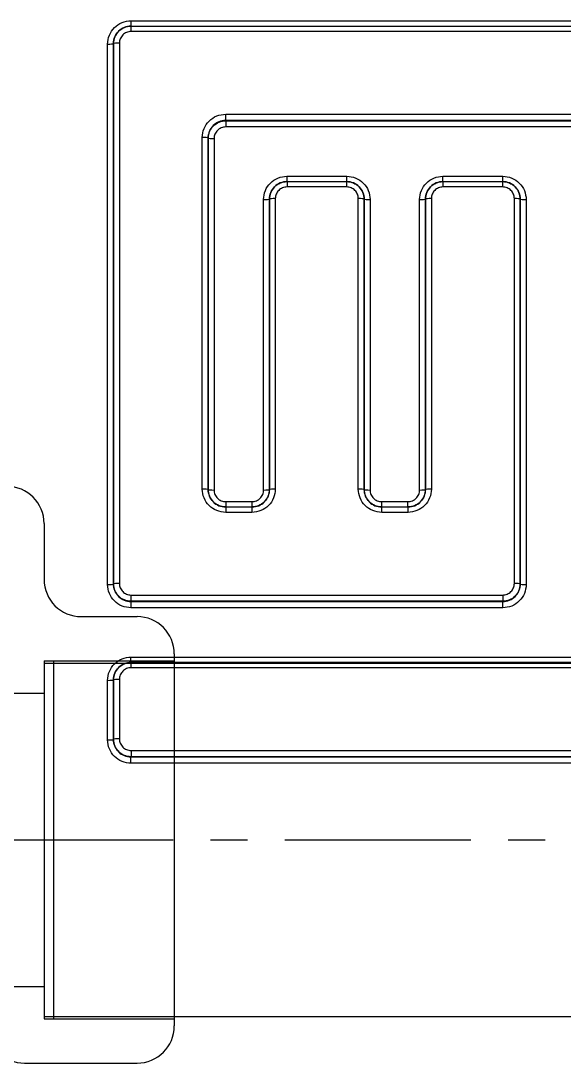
# Model space of a CAD drawing. Header units: inches. Extents: x -883 to 808, y -248 to 1051.
# Drawn here: x 266.85 to 270.5, y -125.56 to -118.56 of the extents above; entities that cross this region are included whole.
import ezdxf

# ---------------------------------------------------------------- set-up
doc = ezdxf.new("R2010")
doc.units = ezdxf.units.IN
doc.header["$MEASUREMENT"] = 0
doc.linetypes.add('CENTER', pattern=[2, 1.25, -0.25, 0.25, -0.25])
doc.layers.get('0').update_dxf_attribs({"linetype": 'CONTINUOUS'})
doc.layers.add('EQUIPMENT - COMPRESSORS', color=41, linetype='CONTINUOUS')
doc.layers.add('P-RV', color=193, linetype='CONTINUOUS')

# ---------------------------------------------------------------- blocks, each defined once
blk = doc.blocks.new('A$Ce5854fb8')
for p, q in [((38.6855, 59.3165), (45.4459, 59.3165)), ((38.6855, 59.3165), (38.6855, 59.2806)), ((38.6844, 59.2806), (38.685, 59.2806)), ((38.6847, 59.2806), (38.6847, 59.2806)), ((38.6861, 59.2447), (38.6861, 59.2806)), ((38.6861, 59.2806), (45.4453, 59.2806)), ((45.4453, 59.2447), (38.6861, 59.2447)), ((38.5287, 55.5293), (38.5287, 59.1602)), ((38.5685, 59.1634), (38.5679, 59.1634)), ((38.5679, 59.1634), (38.5679, 55.5325)), ((38.5685, 55.5337), (38.5685, 59.1634)), ((38.6077, 59.1665), (38.6077, 55.5369)), ((39.322, 58.6891), (45.4453, 58.6891)), ((39.322, 58.6468), (39.322, 58.6891)), ((45.4453, 58.6468), (39.322, 58.6468)), ((39.322, 58.6468), (39.3226, 58.6456)), ((39.3226, 58.6456), (39.3226, 58.6034)), ((39.3226, 58.6456), (45.4459, 58.6456)), ((45.4459, 58.6034), (39.3226, 58.6034)), ((39.1651, 56.1706), (39.1651, 58.5328)), ((39.2049, 58.5284), (39.2043, 58.5296)), ((39.2043, 58.5296), (39.2043, 56.1674)), ((39.2049, 56.1674), (39.2049, 58.5284)), ((39.2441, 58.5253), (39.2441, 56.1643)), ((39.7336, 58.2721), (40.1357, 58.2721)), ((39.7336, 58.2721), (39.7336, 58.2362)), ((40.1357, 58.2362), (40.1357, 58.2721)), ((40.782, 58.2721), (41.1841, 58.2721)), ((40.782, 58.2362), (40.782, 58.2721)), ((41.1841, 58.2362), (41.1841, 58.2721)), ((39.7324, 58.2362), (39.733, 58.2362)), ((39.7327, 58.2362), (39.7327, 58.2362)), ((39.7342, 58.2362), (39.7342, 58.2003)), ((39.7342, 58.2362), (40.1351, 58.2362)), ((40.1351, 58.2003), (39.7342, 58.2003)), ((40.1351, 58.2362), (40.1351, 58.2003)), ((40.1368, 58.2362), (40.1362, 58.2362)), ((40.1365, 58.2362), (40.1365, 58.2362)), ((40.7808, 58.2362), (40.7814, 58.2362)), ((40.7812, 58.2362), (40.7811, 58.2362)), ((40.7826, 58.2003), (40.7826, 58.2362)), ((40.7826, 58.2362), (41.1835, 58.2362)), ((41.1835, 58.2003), (40.7826, 58.2003)), ((41.1835, 58.2003), (41.1835, 58.2362)), ((41.1853, 58.2362), (41.1847, 58.2362)), ((41.185, 58.2362), (41.1849, 58.2362)), ((39.5767, 56.1643), (39.5767, 58.1158)), ((39.6165, 58.119), (39.6159, 58.119)), ((39.6159, 58.119), (39.6159, 56.1674)), ((39.6165, 56.1674), (39.6165, 58.119)), ((39.6557, 58.1222), (39.6557, 56.1706)), ((40.2135, 56.1706), (40.2135, 58.1222)), ((40.2533, 58.119), (40.2527, 58.119)), ((40.2527, 58.119), (40.2527, 56.1674)), ((40.2533, 56.1674), (40.2533, 58.119)), ((40.2926, 58.1158), (40.2926, 56.1643)), ((40.6251, 56.1643), (40.6251, 58.1158)), ((40.6649, 58.119), (40.6643, 58.119)), ((40.6643, 58.119), (40.6643, 56.1674)), ((40.6649, 56.1674), (40.6649, 58.119)), ((40.7042, 58.1222), (40.7042, 56.1706)), ((41.2619, 55.5369), (41.2619, 58.1222)), ((41.3018, 58.119), (41.3012, 58.119)), ((41.3012, 58.119), (41.3012, 55.5337)), ((41.3018, 55.5325), (41.3018, 58.119)), ((41.341, 58.1158), (41.341, 55.5293)), ((39.2043, 56.1674), (39.2049, 56.1674)), ((39.6159, 56.1674), (39.6165, 56.1674)), ((40.2527, 56.1674), (40.2533, 56.1674)), ((40.6643, 56.1674), (40.6649, 56.1674)), ((39.322, 56.0502), (39.322, 56.0143)), ((39.322, 56.0502), (39.4989, 56.0502)), ((39.3226, 56.0861), (39.4983, 56.0861)), ((39.3226, 56.0861), (39.3226, 56.0502)), ((39.4983, 56.0861), (39.4983, 56.0502)), ((39.4989, 56.0502), (39.4989, 56.0143)), ((40.3704, 56.0143), (40.3704, 56.0502)), ((40.3704, 56.0502), (40.5473, 56.0502)), ((40.371, 56.0861), (40.5467, 56.0861)), ((40.371, 56.0502), (40.371, 56.0861)), ((40.5467, 56.0502), (40.5467, 56.0861)), ((40.5473, 56.0143), (40.5473, 56.0502)), ((39.4989, 56.0143), (39.322, 56.0143)), ((40.5473, 56.0143), (40.3704, 56.0143)), ((38.5679, 55.5325), (38.5685, 55.5337)), ((41.3012, 55.5337), (41.3018, 55.5325)), ((38.6861, 55.4165), (38.6855, 55.4153)), ((38.6855, 55.4153), (38.6855, 55.3731)), ((38.6855, 55.4153), (41.1841, 55.4153)), ((38.6861, 55.4587), (41.1835, 55.4587)), ((38.6861, 55.4165), (38.6861, 55.4587)), ((41.1835, 55.4165), (38.6861, 55.4165)), ((41.1835, 55.4587), (41.1835, 55.4165)), ((41.1841, 55.4153), (41.1835, 55.4165)), ((41.1841, 55.3731), (41.1841, 55.4153)), ((41.1841, 55.3731), (38.6855, 55.3731)), ((38.6844, 55.0059), (38.685, 55.0059)), ((38.6847, 55.0059), (38.6847, 55.0059)), ((38.6855, 55.0418), (44.8085, 55.0418)), ((38.6855, 55.0059), (38.6855, 55.0418)), ((38.6861, 54.97), (38.6861, 55.0059)), ((44.8091, 55.0059), (38.6861, 55.0059)), ((44.8091, 54.97), (38.6861, 54.97)), ((38.5287, 54.485), (38.5287, 54.8855)), ((38.5685, 54.8887), (38.5679, 54.8887)), ((38.5679, 54.8887), (38.5679, 54.4881)), ((38.5685, 54.4893), (38.5685, 54.8887)), ((38.6077, 54.8918), (38.6077, 54.4925)), ((38.5679, 54.4881), (38.5685, 54.4893)), ((38.6861, 54.4144), (45.4453, 54.4144)), ((38.6861, 54.4144), (38.6861, 54.3721)), ((38.6861, 54.3721), (38.6855, 54.3709)), ((38.6855, 54.3709), (45.4459, 54.3709)), ((38.6855, 54.3287), (38.6855, 54.3709)), ((45.4453, 54.3721), (38.6861, 54.3721)), ((45.4459, 54.3287), (38.6855, 54.3287))]:
    blk.add_line(p, q)
for centre, major_axis, start_param, end_param in [((38.5287, 59.1637), (0.0394, 0), 4.712389, 6.195919), ((38.6077, 59.1631), (-0.0394, 0), 4.712389, 6.195919), ((39.1651, 58.5293), (0.0394, 0), 0.087266, 1.570796), ((39.2441, 58.5287), (-0.0394, 0), 0.087266, 1.570796), ((39.5767, 58.1193), (0.0394, 0), 4.712389, 6.195919), ((39.6557, 58.1187), (-0.0394, 0), 4.712389, 6.195919), ((40.2135, 58.1187), (0.0394, 0), 0.087266, 1.570796), ((40.2926, 58.1193), (-0.0394, 0), 0.087266, 1.570796), ((40.6251, 58.1193), (0.0394, 0), 4.712389, 6.195919), ((40.7042, 58.1187), (-0.0394, 0), 4.712389, 6.195919), ((41.2619, 58.1187), (0.0394, 0), 0.087266, 1.570796), ((41.341, 58.1193), (-0.0394, 0), 0.087266, 1.570796), ((39.1651, 56.1671), (0.0394, 0), 0.087266, 1.570796), ((39.2441, 56.1677), (-0.0394, 0), 0.087266, 1.570796), ((39.5767, 56.1677), (0.0394, 0), 4.712389, 6.195919), ((39.6557, 56.1671), (-0.0394, 0), 4.712389, 6.195919), ((40.2135, 56.1671), (0.0394, 0), 0.087266, 1.570796), ((40.2926, 56.1677), (-0.0394, 0), 0.087266, 1.570796), ((40.6251, 56.1677), (0.0394, 0), 4.712389, 6.195919), ((40.7042, 56.1671), (-0.0394, 0), 4.712389, 6.195919), ((38.6077, 55.5334), (-0.0394, 0), 4.712389, 6.195919), ((41.2619, 55.5334), (0.0394, 0), 0.087266, 1.570796), ((38.5287, 55.5328), (0.0394, 0), 4.712389, 6.195919), ((41.341, 55.5328), (-0.0394, 0), 0.087266, 1.570796), ((38.5287, 54.889), (0.0394, 0), 4.712389, 6.195919), ((38.6077, 54.8884), (-0.0394, 0), 4.712389, 6.195919), ((38.5287, 54.4884), (0.0394, 0), 4.712389, 6.195919), ((38.6077, 54.489), (-0.0394, 0), 4.712389, 6.195919)]:
    blk.add_ellipse(centre, major_axis=major_axis, ratio=0.088004, start_param=start_param, end_param=end_param)
for points, knots in [([(38.5287, 59.1602), (38.5287, 59.1807), (38.5327, 59.2012), (38.5406, 59.2201), (38.5484, 59.239), (38.56, 59.2563), (38.5745, 59.2708), (38.5891, 59.2852), (38.6064, 59.2968), (38.6254, 59.3046), (38.6444, 59.3124), (38.665, 59.3165), (38.6855, 59.3165)], [2.359993, 2.359993, 2.359993, 2.359993, 2.750793, 2.750793, 2.750793, 3.141593, 3.141593, 3.141593, 3.532393, 3.532393, 3.532393, 3.923193, 3.923193, 3.923193, 3.923193]), ([(38.6844, 59.2806), (38.6693, 59.2804), (38.6543, 59.2774), (38.6404, 59.2717), (38.6261, 59.2658), (38.6131, 59.2571), (38.6022, 59.2463), (38.5913, 59.2354), (38.5826, 59.2225), (38.5767, 59.2083), (38.5709, 59.1941), (38.5678, 59.1787), (38.5679, 59.1634)], [2.369805, 2.369805, 2.369805, 2.369805, 2.750793, 2.750793, 2.750793, 3.141593, 3.141593, 3.141593, 3.532393, 3.532393, 3.532393, 3.923193, 3.923193, 3.923193, 3.923193]), ([(38.5685, 59.1634), (38.5685, 59.1787), (38.5716, 59.1941), (38.5775, 59.2083), (38.5834, 59.2225), (38.5921, 59.2355), (38.603, 59.2463), (38.6139, 59.2571), (38.6269, 59.2658), (38.6411, 59.2717), (38.655, 59.2774), (38.67, 59.2804), (38.685, 59.2806)], [2.359993, 2.359993, 2.359993, 2.359993, 2.750793, 2.750793, 2.750793, 3.141593, 3.141593, 3.141593, 3.532393, 3.532393, 3.532393, 3.91338, 3.91338, 3.91338, 3.91338]), ([(38.6861, 59.2447), (38.6759, 59.2447), (38.6656, 59.2426), (38.6561, 59.2387), (38.6466, 59.2348), (38.6379, 59.229), (38.6306, 59.2218), (38.6234, 59.2146), (38.6176, 59.2059), (38.6137, 59.1965), (38.6097, 59.187), (38.6077, 59.1768), (38.6077, 59.1665)], [2.359993, 2.359993, 2.359993, 2.359993, 2.750793, 2.750793, 2.750793, 3.141593, 3.141593, 3.141593, 3.532393, 3.532393, 3.532393, 3.923193, 3.923193, 3.923193, 3.923193]), ([(39.1651, 58.5328), (39.1651, 58.5533), (39.1692, 58.5738), (39.177, 58.5927), (39.1848, 58.6116), (39.1965, 58.6289), (39.211, 58.6434), (39.2255, 58.6578), (39.2429, 58.6694), (39.2618, 58.6772), (39.2808, 58.685), (39.3014, 58.6891), (39.322, 58.6891)], [2.359993, 2.359993, 2.359993, 2.359993, 2.750793, 2.750793, 2.750793, 3.141593, 3.141593, 3.141593, 3.532393, 3.532393, 3.532393, 3.923193, 3.923193, 3.923193, 3.923193]), ([(39.322, 58.6468), (39.3065, 58.6469), (39.291, 58.6439), (39.2768, 58.6381), (39.2625, 58.6323), (39.2495, 58.6236), (39.2386, 58.6128), (39.2277, 58.602), (39.219, 58.5889), (39.2132, 58.5747), (39.2073, 58.5605), (39.2043, 58.5451), (39.2043, 58.5296)], [2.359993, 2.359993, 2.359993, 2.359993, 2.750793, 2.750793, 2.750793, 3.141593, 3.141593, 3.141593, 3.532393, 3.532393, 3.532393, 3.923193, 3.923193, 3.923193, 3.923193]), ([(39.2049, 58.5284), (39.2049, 58.5437), (39.208, 58.559), (39.2139, 58.5732), (39.2198, 58.5873), (39.2286, 58.6003), (39.2394, 58.6111), (39.2503, 58.6219), (39.2633, 58.6306), (39.2776, 58.6365), (39.2918, 58.6424), (39.3072, 58.6455), (39.3226, 58.6456)], [2.359993, 2.359993, 2.359993, 2.359993, 2.750793, 2.750793, 2.750793, 3.141593, 3.141593, 3.141593, 3.532393, 3.532393, 3.532393, 3.923193, 3.923193, 3.923193, 3.923193]), ([(39.3226, 58.6034), (39.3123, 58.6034), (39.302, 58.6014), (39.2925, 58.5975), (39.283, 58.5936), (39.2743, 58.5878), (39.2671, 58.5805), (39.2598, 58.5733), (39.254, 58.5647), (39.2501, 58.5552), (39.2462, 58.5458), (39.2441, 58.5355), (39.2441, 58.5253)], [2.359993, 2.359993, 2.359993, 2.359993, 2.750793, 2.750793, 2.750793, 3.141593, 3.141593, 3.141593, 3.532393, 3.532393, 3.532393, 3.923193, 3.923193, 3.923193, 3.923193]), ([(39.5767, 58.1158), (39.5767, 58.1363), (39.5808, 58.1568), (39.5886, 58.1757), (39.5965, 58.1946), (39.6081, 58.212), (39.6226, 58.2264), (39.6371, 58.2409), (39.6545, 58.2524), (39.6735, 58.2602), (39.6924, 58.2681), (39.713, 58.2721), (39.7336, 58.2721)], [2.359993, 2.359993, 2.359993, 2.359993, 2.750793, 2.750793, 2.750793, 3.141593, 3.141593, 3.141593, 3.532393, 3.532393, 3.532393, 3.923193, 3.923193, 3.923193, 3.923193]), ([(40.1357, 58.2721), (40.1563, 58.2721), (40.1768, 58.2681), (40.1958, 58.2602), (40.2148, 58.2524), (40.2322, 58.2409), (40.2467, 58.2264), (40.2612, 58.212), (40.2728, 58.1946), (40.2806, 58.1757), (40.2885, 58.1568), (40.2926, 58.1363), (40.2926, 58.1158)], [2.359993, 2.359993, 2.359993, 2.359993, 2.750793, 2.750793, 2.750793, 3.141593, 3.141593, 3.141593, 3.532393, 3.532393, 3.532393, 3.923193, 3.923193, 3.923193, 3.923193]), ([(40.6251, 58.1158), (40.6251, 58.1363), (40.6292, 58.1568), (40.637, 58.1757), (40.6449, 58.1946), (40.6565, 58.212), (40.671, 58.2264), (40.6855, 58.2409), (40.7029, 58.2524), (40.7219, 58.2602), (40.7409, 58.2681), (40.7614, 58.2721), (40.782, 58.2721)], [2.359993, 2.359993, 2.359993, 2.359993, 2.750793, 2.750793, 2.750793, 3.141593, 3.141593, 3.141593, 3.532393, 3.532393, 3.532393, 3.923193, 3.923193, 3.923193, 3.923193]), ([(41.1841, 58.2721), (41.2047, 58.2721), (41.2252, 58.2681), (41.2442, 58.2602), (41.2632, 58.2524), (41.2806, 58.2409), (41.2951, 58.2264), (41.3096, 58.212), (41.3212, 58.1946), (41.3291, 58.1757), (41.3369, 58.1568), (41.341, 58.1363), (41.341, 58.1158)], [2.359993, 2.359993, 2.359993, 2.359993, 2.750793, 2.750793, 2.750793, 3.141593, 3.141593, 3.141593, 3.532393, 3.532393, 3.532393, 3.923193, 3.923193, 3.923193, 3.923193]), ([(39.7324, 58.2362), (39.7173, 58.236), (39.7023, 58.233), (39.6884, 58.2273), (39.6741, 58.2214), (39.6611, 58.2128), (39.6502, 58.2019), (39.6393, 58.1911), (39.6306, 58.1781), (39.6248, 58.1639), (39.6189, 58.1497), (39.6159, 58.1344), (39.6159, 58.119)], [2.369805, 2.369805, 2.369805, 2.369805, 2.750793, 2.750793, 2.750793, 3.141593, 3.141593, 3.141593, 3.532393, 3.532393, 3.532393, 3.923193, 3.923193, 3.923193, 3.923193]), ([(39.6165, 58.119), (39.6166, 58.1344), (39.6196, 58.1497), (39.6256, 58.1639), (39.6315, 58.1781), (39.6402, 58.1911), (39.6511, 58.2019), (39.6619, 58.2128), (39.675, 58.2214), (39.6892, 58.2273), (39.703, 58.233), (39.718, 58.2361), (39.733, 58.2362)], [2.359993, 2.359993, 2.359993, 2.359993, 2.750793, 2.750793, 2.750793, 3.141593, 3.141593, 3.141593, 3.532393, 3.532393, 3.532393, 3.91338, 3.91338, 3.91338, 3.91338]), ([(39.7342, 58.2003), (39.7239, 58.2003), (39.7136, 58.1983), (39.7041, 58.1944), (39.6946, 58.1905), (39.6859, 58.1847), (39.6787, 58.1775), (39.6714, 58.1702), (39.6656, 58.1616), (39.6617, 58.1521), (39.6578, 58.1427), (39.6557, 58.1324), (39.6557, 58.1222)], [2.359993, 2.359993, 2.359993, 2.359993, 2.750793, 2.750793, 2.750793, 3.141593, 3.141593, 3.141593, 3.532393, 3.532393, 3.532393, 3.923193, 3.923193, 3.923193, 3.923193]), ([(40.2135, 58.1222), (40.2135, 58.1324), (40.2115, 58.1427), (40.2076, 58.1521), (40.2036, 58.1616), (40.1978, 58.1702), (40.1906, 58.1775), (40.1833, 58.1847), (40.1746, 58.1905), (40.1651, 58.1944), (40.1556, 58.1983), (40.1454, 58.2003), (40.1351, 58.2003)], [2.359993, 2.359993, 2.359993, 2.359993, 2.750793, 2.750793, 2.750793, 3.141593, 3.141593, 3.141593, 3.532393, 3.532393, 3.532393, 3.923193, 3.923193, 3.923193, 3.923193]), ([(40.1362, 58.2362), (40.1512, 58.2361), (40.1662, 58.233), (40.1801, 58.2273), (40.1943, 58.2214), (40.2073, 58.2128), (40.2182, 58.2019), (40.2291, 58.1911), (40.2378, 58.1781), (40.2437, 58.1639), (40.2496, 58.1497), (40.2527, 58.1344), (40.2527, 58.119)], [2.369805, 2.369805, 2.369805, 2.369805, 2.750793, 2.750793, 2.750793, 3.141593, 3.141593, 3.141593, 3.532393, 3.532393, 3.532393, 3.923193, 3.923193, 3.923193, 3.923193]), ([(40.2533, 58.119), (40.2534, 58.1344), (40.2503, 58.1497), (40.2445, 58.1639), (40.2386, 58.1781), (40.2299, 58.1911), (40.219, 58.2019), (40.2082, 58.2128), (40.1951, 58.2214), (40.1809, 58.2273), (40.167, 58.233), (40.1519, 58.236), (40.1368, 58.2362)], [2.359993, 2.359993, 2.359993, 2.359993, 2.750793, 2.750793, 2.750793, 3.141593, 3.141593, 3.141593, 3.532393, 3.532393, 3.532393, 3.91338, 3.91338, 3.91338, 3.91338]), ([(40.7808, 58.2362), (40.7657, 58.236), (40.7507, 58.233), (40.7368, 58.2273), (40.7226, 58.2214), (40.7095, 58.2128), (40.6986, 58.2019), (40.6878, 58.1911), (40.6791, 58.1781), (40.6732, 58.1639), (40.6673, 58.1497), (40.6643, 58.1344), (40.6643, 58.119)], [2.369805, 2.369805, 2.369805, 2.369805, 2.750793, 2.750793, 2.750793, 3.141593, 3.141593, 3.141593, 3.532393, 3.532393, 3.532393, 3.923193, 3.923193, 3.923193, 3.923193]), ([(40.6649, 58.119), (40.665, 58.1344), (40.6681, 58.1497), (40.674, 58.1639), (40.6799, 58.1781), (40.6886, 58.1911), (40.6995, 58.2019), (40.7104, 58.2128), (40.7234, 58.2214), (40.7376, 58.2273), (40.7515, 58.233), (40.7664, 58.2361), (40.7814, 58.2362)], [2.359993, 2.359993, 2.359993, 2.359993, 2.750793, 2.750793, 2.750793, 3.141593, 3.141593, 3.141593, 3.532393, 3.532393, 3.532393, 3.91338, 3.91338, 3.91338, 3.91338]), ([(40.7826, 58.2003), (40.7723, 58.2003), (40.762, 58.1983), (40.7525, 58.1944), (40.7431, 58.1905), (40.7344, 58.1847), (40.7271, 58.1775), (40.7199, 58.1702), (40.714, 58.1616), (40.7101, 58.1521), (40.7062, 58.1427), (40.7042, 58.1324), (40.7042, 58.1222)], [2.359993, 2.359993, 2.359993, 2.359993, 2.750793, 2.750793, 2.750793, 3.141593, 3.141593, 3.141593, 3.532393, 3.532393, 3.532393, 3.923193, 3.923193, 3.923193, 3.923193]), ([(41.2619, 58.1222), (41.2619, 58.1324), (41.2599, 58.1427), (41.256, 58.1521), (41.2521, 58.1616), (41.2462, 58.1702), (41.239, 58.1775), (41.2317, 58.1847), (41.223, 58.1905), (41.2136, 58.1944), (41.2041, 58.1983), (41.1938, 58.2003), (41.1835, 58.2003)], [2.359993, 2.359993, 2.359993, 2.359993, 2.750793, 2.750793, 2.750793, 3.141593, 3.141593, 3.141593, 3.532393, 3.532393, 3.532393, 3.923193, 3.923193, 3.923193, 3.923193]), ([(41.1847, 58.2362), (41.1997, 58.2361), (41.2146, 58.233), (41.2285, 58.2273), (41.2427, 58.2214), (41.2557, 58.2128), (41.2666, 58.2019), (41.2775, 58.1911), (41.2862, 58.1781), (41.2921, 58.1639), (41.298, 58.1497), (41.3011, 58.1344), (41.3012, 58.119)], [2.369805, 2.369805, 2.369805, 2.369805, 2.750793, 2.750793, 2.750793, 3.141593, 3.141593, 3.141593, 3.532393, 3.532393, 3.532393, 3.923193, 3.923193, 3.923193, 3.923193]), ([(41.3018, 58.119), (41.3018, 58.1344), (41.2988, 58.1497), (41.2929, 58.1639), (41.287, 58.1781), (41.2784, 58.1911), (41.2675, 58.2019), (41.2566, 58.2128), (41.2435, 58.2214), (41.2293, 58.2273), (41.2154, 58.233), (41.2004, 58.236), (41.1853, 58.2362)], [2.359993, 2.359993, 2.359993, 2.359993, 2.750793, 2.750793, 2.750793, 3.141593, 3.141593, 3.141593, 3.532393, 3.532393, 3.532393, 3.91338, 3.91338, 3.91338, 3.91338]), ([(39.322, 56.0143), (39.3014, 56.0143), (39.2808, 56.0184), (39.2618, 56.0262), (39.2429, 56.034), (39.2255, 56.0456), (39.211, 56.06), (39.1965, 56.0745), (39.1848, 56.0918), (39.177, 56.1107), (39.1692, 56.1296), (39.1651, 56.1501), (39.1651, 56.1706)], [2.359993, 2.359993, 2.359993, 2.359993, 2.750793, 2.750793, 2.750793, 3.141593, 3.141593, 3.141593, 3.532393, 3.532393, 3.532393, 3.923193, 3.923193, 3.923193, 3.923193]), ([(39.2043, 56.1674), (39.2043, 56.1521), (39.2073, 56.1367), (39.2132, 56.1225), (39.219, 56.1083), (39.2277, 56.0953), (39.2386, 56.0845), (39.2495, 56.0737), (39.2625, 56.065), (39.2768, 56.0591), (39.2907, 56.0534), (39.3057, 56.0504), (39.3208, 56.0502)], [2.359993, 2.359993, 2.359993, 2.359993, 2.750793, 2.750793, 2.750793, 3.141593, 3.141593, 3.141593, 3.532393, 3.532393, 3.532393, 3.91338, 3.91338, 3.91338, 3.91338]), ([(39.3211, 56.0502), (39.3062, 56.0504), (39.2913, 56.0535), (39.2776, 56.0591), (39.2633, 56.065), (39.2503, 56.0737), (39.2394, 56.0845), (39.2286, 56.0953), (39.2198, 56.1083), (39.2139, 56.1225), (39.208, 56.1367), (39.2049, 56.1521), (39.2049, 56.1674)], [2.372249, 2.372249, 2.372249, 2.372249, 2.750793, 2.750793, 2.750793, 3.141593, 3.141593, 3.141593, 3.532393, 3.532393, 3.532393, 3.923193, 3.923193, 3.923193, 3.923193]), ([(39.2441, 56.1643), (39.2441, 56.154), (39.2462, 56.1438), (39.2501, 56.1343), (39.254, 56.1249), (39.2598, 56.1162), (39.2671, 56.109), (39.2743, 56.1018), (39.283, 56.096), (39.2925, 56.0921), (39.302, 56.0882), (39.3123, 56.0861), (39.3226, 56.0861)], [2.359993, 2.359993, 2.359993, 2.359993, 2.750793, 2.750793, 2.750793, 3.141593, 3.141593, 3.141593, 3.532393, 3.532393, 3.532393, 3.923193, 3.923193, 3.923193, 3.923193]), ([(39.4983, 56.0861), (39.5086, 56.0861), (39.5188, 56.0882), (39.5283, 56.0921), (39.5378, 56.096), (39.5465, 56.1018), (39.5538, 56.109), (39.561, 56.1162), (39.5668, 56.1249), (39.5707, 56.1343), (39.5747, 56.1438), (39.5767, 56.154), (39.5767, 56.1643)], [2.359993, 2.359993, 2.359993, 2.359993, 2.750793, 2.750793, 2.750793, 3.141593, 3.141593, 3.141593, 3.532393, 3.532393, 3.532393, 3.923193, 3.923193, 3.923193, 3.923193]), ([(39.6557, 56.1706), (39.6557, 56.1501), (39.6517, 56.1296), (39.6438, 56.1107), (39.636, 56.0918), (39.6244, 56.0745), (39.6099, 56.06), (39.5954, 56.0456), (39.578, 56.034), (39.559, 56.0262), (39.54, 56.0184), (39.5195, 56.0143), (39.4989, 56.0143)], [2.359993, 2.359993, 2.359993, 2.359993, 2.750793, 2.750793, 2.750793, 3.141593, 3.141593, 3.141593, 3.532393, 3.532393, 3.532393, 3.923193, 3.923193, 3.923193, 3.923193]), ([(39.6159, 56.1674), (39.6159, 56.1521), (39.6128, 56.1367), (39.6069, 56.1225), (39.601, 56.1083), (39.5923, 56.0953), (39.5814, 56.0845), (39.5705, 56.0737), (39.5575, 56.065), (39.5433, 56.0591), (39.5295, 56.0535), (39.5146, 56.0504), (39.4997, 56.0502)], [2.359993, 2.359993, 2.359993, 2.359993, 2.750793, 2.750793, 2.750793, 3.141593, 3.141593, 3.141593, 3.532393, 3.532393, 3.532393, 3.910936, 3.910936, 3.910936, 3.910936]), ([(39.5, 56.0502), (39.5151, 56.0504), (39.5301, 56.0534), (39.544, 56.0591), (39.5583, 56.065), (39.5714, 56.0737), (39.5822, 56.0845), (39.5931, 56.0953), (39.6018, 56.1083), (39.6077, 56.1225), (39.6135, 56.1367), (39.6166, 56.1521), (39.6165, 56.1674)], [2.369805, 2.369805, 2.369805, 2.369805, 2.750793, 2.750793, 2.750793, 3.141593, 3.141593, 3.141593, 3.532393, 3.532393, 3.532393, 3.923193, 3.923193, 3.923193, 3.923193]), ([(40.3704, 56.0143), (40.3498, 56.0143), (40.3292, 56.0184), (40.3103, 56.0262), (40.2913, 56.034), (40.2739, 56.0456), (40.2594, 56.06), (40.2449, 56.0745), (40.2333, 56.0918), (40.2254, 56.1107), (40.2176, 56.1296), (40.2135, 56.1501), (40.2135, 56.1706)], [2.359993, 2.359993, 2.359993, 2.359993, 2.750793, 2.750793, 2.750793, 3.141593, 3.141593, 3.141593, 3.532393, 3.532393, 3.532393, 3.923193, 3.923193, 3.923193, 3.923193]), ([(40.2527, 56.1674), (40.2527, 56.1521), (40.2557, 56.1367), (40.2616, 56.1225), (40.2674, 56.1083), (40.2761, 56.0953), (40.287, 56.0845), (40.2979, 56.0737), (40.311, 56.065), (40.3252, 56.0591), (40.3391, 56.0534), (40.3541, 56.0504), (40.3692, 56.0502)], [2.359993, 2.359993, 2.359993, 2.359993, 2.750793, 2.750793, 2.750793, 3.141593, 3.141593, 3.141593, 3.532393, 3.532393, 3.532393, 3.91338, 3.91338, 3.91338, 3.91338]), ([(40.3695, 56.0502), (40.3546, 56.0504), (40.3398, 56.0535), (40.326, 56.0591), (40.3118, 56.065), (40.2987, 56.0737), (40.2879, 56.0845), (40.277, 56.0953), (40.2683, 56.1083), (40.2624, 56.1225), (40.2565, 56.1367), (40.2534, 56.1521), (40.2533, 56.1674)], [2.372249, 2.372249, 2.372249, 2.372249, 2.750793, 2.750793, 2.750793, 3.141593, 3.141593, 3.141593, 3.532393, 3.532393, 3.532393, 3.923193, 3.923193, 3.923193, 3.923193]), ([(40.2926, 56.1643), (40.2926, 56.154), (40.2946, 56.1438), (40.2985, 56.1343), (40.3024, 56.1249), (40.3082, 56.1162), (40.3155, 56.109), (40.3227, 56.1018), (40.3314, 56.096), (40.3409, 56.0921), (40.3504, 56.0882), (40.3607, 56.0861), (40.371, 56.0861)], [2.359993, 2.359993, 2.359993, 2.359993, 2.750793, 2.750793, 2.750793, 3.141593, 3.141593, 3.141593, 3.532393, 3.532393, 3.532393, 3.923193, 3.923193, 3.923193, 3.923193]), ([(40.5467, 56.0861), (40.557, 56.0861), (40.5673, 56.0882), (40.5767, 56.0921), (40.5862, 56.096), (40.5949, 56.1018), (40.6022, 56.109), (40.6094, 56.1162), (40.6152, 56.1249), (40.6192, 56.1343), (40.6231, 56.1438), (40.6251, 56.154), (40.6251, 56.1643)], [2.359993, 2.359993, 2.359993, 2.359993, 2.750793, 2.750793, 2.750793, 3.141593, 3.141593, 3.141593, 3.532393, 3.532393, 3.532393, 3.923193, 3.923193, 3.923193, 3.923193]), ([(40.7042, 56.1706), (40.7042, 56.1501), (40.7001, 56.1296), (40.6922, 56.1107), (40.6844, 56.0918), (40.6728, 56.0745), (40.6583, 56.06), (40.6438, 56.0456), (40.6264, 56.034), (40.6074, 56.0262), (40.5884, 56.0184), (40.5679, 56.0143), (40.5473, 56.0143)], [2.359993, 2.359993, 2.359993, 2.359993, 2.750793, 2.750793, 2.750793, 3.141593, 3.141593, 3.141593, 3.532393, 3.532393, 3.532393, 3.923193, 3.923193, 3.923193, 3.923193]), ([(40.6643, 56.1674), (40.6643, 56.1521), (40.6612, 56.1367), (40.6553, 56.1225), (40.6494, 56.1083), (40.6407, 56.0953), (40.6298, 56.0845), (40.6189, 56.0737), (40.6059, 56.065), (40.5917, 56.0591), (40.5779, 56.0535), (40.5631, 56.0504), (40.5481, 56.0502)], [2.359993, 2.359993, 2.359993, 2.359993, 2.750793, 2.750793, 2.750793, 3.141593, 3.141593, 3.141593, 3.532393, 3.532393, 3.532393, 3.910936, 3.910936, 3.910936, 3.910936]), ([(40.5485, 56.0502), (40.5635, 56.0504), (40.5786, 56.0534), (40.5925, 56.0591), (40.6067, 56.065), (40.6198, 56.0737), (40.6307, 56.0845), (40.6415, 56.0953), (40.6502, 56.1083), (40.6561, 56.1225), (40.662, 56.1367), (40.665, 56.1521), (40.6649, 56.1674)], [2.369805, 2.369805, 2.369805, 2.369805, 2.750793, 2.750793, 2.750793, 3.141593, 3.141593, 3.141593, 3.532393, 3.532393, 3.532393, 3.923193, 3.923193, 3.923193, 3.923193]), ([(38.6861, 55.4165), (38.6707, 55.4166), (38.6554, 55.4197), (38.6411, 55.4256), (38.6269, 55.4315), (38.6139, 55.4402), (38.603, 55.451), (38.5921, 55.4619), (38.5834, 55.4748), (38.5775, 55.489), (38.5716, 55.5031), (38.5685, 55.5184), (38.5685, 55.5337)], [2.359993, 2.359993, 2.359993, 2.359993, 2.750793, 2.750793, 2.750793, 3.141593, 3.141593, 3.141593, 3.532393, 3.532393, 3.532393, 3.923193, 3.923193, 3.923193, 3.923193]), ([(38.6077, 55.5369), (38.6077, 55.5266), (38.6097, 55.5164), (38.6137, 55.5069), (38.6176, 55.4975), (38.6234, 55.4888), (38.6306, 55.4816), (38.6379, 55.4744), (38.6466, 55.4686), (38.6561, 55.4647), (38.6656, 55.4608), (38.6759, 55.4587), (38.6861, 55.4587)], [2.359993, 2.359993, 2.359993, 2.359993, 2.750793, 2.750793, 2.750793, 3.141593, 3.141593, 3.141593, 3.532393, 3.532393, 3.532393, 3.923193, 3.923193, 3.923193, 3.923193]), ([(41.1835, 55.4587), (41.1938, 55.4587), (41.2041, 55.4608), (41.2136, 55.4647), (41.223, 55.4686), (41.2317, 55.4744), (41.239, 55.4816), (41.2462, 55.4888), (41.2521, 55.4975), (41.256, 55.5069), (41.2599, 55.5164), (41.2619, 55.5266), (41.2619, 55.5369)], [2.359993, 2.359993, 2.359993, 2.359993, 2.750793, 2.750793, 2.750793, 3.141593, 3.141593, 3.141593, 3.532393, 3.532393, 3.532393, 3.923193, 3.923193, 3.923193, 3.923193]), ([(41.3012, 55.5337), (41.3011, 55.5184), (41.298, 55.5031), (41.2921, 55.489), (41.2862, 55.4748), (41.2775, 55.4619), (41.2666, 55.451), (41.2557, 55.4402), (41.2427, 55.4315), (41.2285, 55.4256), (41.2143, 55.4197), (41.1989, 55.4166), (41.1835, 55.4165)], [2.359993, 2.359993, 2.359993, 2.359993, 2.750793, 2.750793, 2.750793, 3.141593, 3.141593, 3.141593, 3.532393, 3.532393, 3.532393, 3.923193, 3.923193, 3.923193, 3.923193]), ([(38.6855, 55.3731), (38.665, 55.3731), (38.6444, 55.3771), (38.6254, 55.3849), (38.6064, 55.3927), (38.5891, 55.4043), (38.5745, 55.4188), (38.56, 55.4332), (38.5484, 55.4505), (38.5406, 55.4694), (38.5327, 55.4883), (38.5287, 55.5088), (38.5287, 55.5293)], [2.359993, 2.359993, 2.359993, 2.359993, 2.750793, 2.750793, 2.750793, 3.141593, 3.141593, 3.141593, 3.532393, 3.532393, 3.532393, 3.923193, 3.923193, 3.923193, 3.923193]), ([(38.5679, 55.5325), (38.5678, 55.517), (38.5709, 55.5016), (38.5767, 55.4874), (38.5826, 55.4732), (38.5913, 55.4602), (38.6022, 55.4493), (38.6131, 55.4385), (38.6261, 55.4298), (38.6404, 55.424), (38.6546, 55.4182), (38.6701, 55.4152), (38.6855, 55.4153)], [2.359993, 2.359993, 2.359993, 2.359993, 2.750793, 2.750793, 2.750793, 3.141593, 3.141593, 3.141593, 3.532393, 3.532393, 3.532393, 3.923193, 3.923193, 3.923193, 3.923193]), ([(41.1841, 55.4153), (41.1996, 55.4152), (41.215, 55.4182), (41.2293, 55.424), (41.2435, 55.4298), (41.2566, 55.4385), (41.2675, 55.4493), (41.2784, 55.4602), (41.287, 55.4732), (41.2929, 55.4874), (41.2988, 55.5016), (41.3018, 55.517), (41.3018, 55.5325)], [2.359993, 2.359993, 2.359993, 2.359993, 2.750793, 2.750793, 2.750793, 3.141593, 3.141593, 3.141593, 3.532393, 3.532393, 3.532393, 3.923193, 3.923193, 3.923193, 3.923193]), ([(41.341, 55.5293), (41.341, 55.5088), (41.3369, 55.4883), (41.3291, 55.4694), (41.3212, 55.4505), (41.3096, 55.4332), (41.2951, 55.4188), (41.2806, 55.4043), (41.2632, 55.3927), (41.2442, 55.3849), (41.2252, 55.3771), (41.2047, 55.3731), (41.1841, 55.3731)], [2.359993, 2.359993, 2.359993, 2.359993, 2.750793, 2.750793, 2.750793, 3.141593, 3.141593, 3.141593, 3.532393, 3.532393, 3.532393, 3.923193, 3.923193, 3.923193, 3.923193]), ([(38.5287, 54.8855), (38.5287, 54.906), (38.5327, 54.9265), (38.5406, 54.9454), (38.5484, 54.9643), (38.56, 54.9816), (38.5745, 54.9961), (38.5891, 55.0105), (38.6064, 55.0221), (38.6254, 55.0299), (38.6444, 55.0377), (38.665, 55.0418), (38.6855, 55.0418)], [2.359993, 2.359993, 2.359993, 2.359993, 2.750793, 2.750793, 2.750793, 3.141593, 3.141593, 3.141593, 3.532393, 3.532393, 3.532393, 3.923193, 3.923193, 3.923193, 3.923193]), ([(38.6844, 55.0059), (38.6693, 55.0057), (38.6543, 55.0027), (38.6404, 54.997), (38.6261, 54.9911), (38.6131, 54.9824), (38.6022, 54.9716), (38.5913, 54.9608), (38.5826, 54.9478), (38.5767, 54.9336), (38.5709, 54.9194), (38.5678, 54.9041), (38.5679, 54.8887)], [2.369805, 2.369805, 2.369805, 2.369805, 2.750793, 2.750793, 2.750793, 3.141593, 3.141593, 3.141593, 3.532393, 3.532393, 3.532393, 3.923193, 3.923193, 3.923193, 3.923193]), ([(38.5685, 54.8887), (38.5685, 54.9041), (38.5716, 54.9194), (38.5775, 54.9336), (38.5834, 54.9478), (38.5921, 54.9608), (38.603, 54.9716), (38.6139, 54.9824), (38.6269, 54.9911), (38.6411, 54.997), (38.655, 55.0027), (38.67, 55.0057), (38.685, 55.0059)], [2.359993, 2.359993, 2.359993, 2.359993, 2.750793, 2.750793, 2.750793, 3.141593, 3.141593, 3.141593, 3.532393, 3.532393, 3.532393, 3.91338, 3.91338, 3.91338, 3.91338]), ([(38.6861, 54.97), (38.6759, 54.97), (38.6656, 54.9679), (38.6561, 54.964), (38.6466, 54.9601), (38.6379, 54.9543), (38.6306, 54.9471), (38.6234, 54.9399), (38.6176, 54.9312), (38.6137, 54.9218), (38.6097, 54.9123), (38.6077, 54.9021), (38.6077, 54.8918)], [2.359993, 2.359993, 2.359993, 2.359993, 2.750793, 2.750793, 2.750793, 3.141593, 3.141593, 3.141593, 3.532393, 3.532393, 3.532393, 3.923193, 3.923193, 3.923193, 3.923193]), ([(38.6855, 54.3287), (38.665, 54.3287), (38.6444, 54.3328), (38.6254, 54.3406), (38.6064, 54.3484), (38.5891, 54.36), (38.5745, 54.3744), (38.56, 54.3889), (38.5484, 54.4062), (38.5406, 54.4251), (38.5327, 54.444), (38.5287, 54.4645), (38.5287, 54.485)], [2.359993, 2.359993, 2.359993, 2.359993, 2.750793, 2.750793, 2.750793, 3.141593, 3.141593, 3.141593, 3.532393, 3.532393, 3.532393, 3.923193, 3.923193, 3.923193, 3.923193]), ([(38.5679, 54.4881), (38.5678, 54.4727), (38.5709, 54.4573), (38.5767, 54.443), (38.5826, 54.4288), (38.5913, 54.4158), (38.6022, 54.405), (38.6131, 54.3941), (38.6261, 54.3855), (38.6404, 54.3797), (38.6546, 54.3738), (38.6701, 54.3709), (38.6855, 54.3709)], [2.359993, 2.359993, 2.359993, 2.359993, 2.750793, 2.750793, 2.750793, 3.141593, 3.141593, 3.141593, 3.532393, 3.532393, 3.532393, 3.923193, 3.923193, 3.923193, 3.923193]), ([(38.6861, 54.3721), (38.6707, 54.3722), (38.6554, 54.3753), (38.6411, 54.3812), (38.6269, 54.3871), (38.6139, 54.3958), (38.603, 54.4067), (38.5921, 54.4175), (38.5834, 54.4305), (38.5775, 54.4446), (38.5716, 54.4587), (38.5685, 54.474), (38.5685, 54.4893)], [2.359993, 2.359993, 2.359993, 2.359993, 2.750793, 2.750793, 2.750793, 3.141593, 3.141593, 3.141593, 3.532393, 3.532393, 3.532393, 3.923193, 3.923193, 3.923193, 3.923193]), ([(38.6077, 54.4925), (38.6077, 54.4822), (38.6097, 54.472), (38.6137, 54.4626), (38.6176, 54.4531), (38.6234, 54.4444), (38.6306, 54.4372), (38.6379, 54.43), (38.6466, 54.4242), (38.6561, 54.4203), (38.6656, 54.4164), (38.6759, 54.4144), (38.6861, 54.4144)], [2.359993, 2.359993, 2.359993, 2.359993, 2.750793, 2.750793, 2.750793, 3.141593, 3.141593, 3.141593, 3.532393, 3.532393, 3.532393, 3.923193, 3.923193, 3.923193, 3.923193])]:
    blk.add_open_spline(points, degree=3, knots=knots)
for points in [[(38.685, 59.2806), (38.6854, 59.2806), (38.6858, 59.2806), (38.6861, 59.2806)], [(39.733, 58.2362), (39.7334, 58.2362), (39.7338, 58.2362), (39.7342, 58.2362)], [(40.1351, 58.2362), (40.1355, 58.2362), (40.1358, 58.2362), (40.1362, 58.2362)], [(40.7814, 58.2362), (40.7818, 58.2362), (40.7822, 58.2362), (40.7826, 58.2362)], [(41.1835, 58.2362), (41.1839, 58.2362), (41.1843, 58.2362), (41.1847, 58.2362)], [(39.3208, 56.0502), (39.3212, 56.0502), (39.3216, 56.0502), (39.322, 56.0502)], [(39.4989, 56.0502), (39.4992, 56.0502), (39.4996, 56.0502), (39.5, 56.0502)], [(40.3692, 56.0502), (40.3696, 56.0502), (40.37, 56.0502), (40.3704, 56.0502)], [(40.5473, 56.0502), (40.5477, 56.0502), (40.5481, 56.0502), (40.5485, 56.0502)], [(38.685, 55.0059), (38.6854, 55.0059), (38.6858, 55.0059), (38.6861, 55.0059)]]:
    blk.add_open_spline(points, degree=3)
blk = doc.blocks.new('2 TEE')
for p, q in [((-1.25, 2.375), (1.25, 2.375)), ((-1.203, 2.375), (-1.203, 1.5)), ((1.203, 2.375), (1.203, 1.5)), ((-1.5, 2.125), (-1.5, 1.75)), ((1.5, 2.125), (1.5, 1.75)), ((-1.203, 1.5625), (1.203, 1.5625)), ((-2.125, 1.5), (-1.75, 1.5)), ((-1.203, 1.5), (1.203, 1.5)), ((-0.985, 1.5), (-0.985, 0.985)), ((0.985, 1.5), (0.985, 0.985)), ((1.75, 1.5), (2.125, 1.5)), ((-2.375, 1.25), (-2.375, -1.25)), ((-2.375, 1.203), (-1.5, 1.203)), ((-1.5625, 1.203), (-1.5625, -1.203)), ((-1.5, 1.203), (-1.5, -1.203)), ((1.5, 1.203), (2.375, 1.203)), ((1.5, 1.203), (1.5, -1.203)), ((1.5625, 1.203), (1.5625, -1.203)), ((2.375, 1.25), (2.375, -1.25)), ((-1.5, 0.985), (-0.985, 0.985)), ((0.985, 0.985), (1.5, 0.985)), ((-1.5, -0.985), (1.5, -0.985)), ((-2.375, -1.203), (-1.5, -1.203)), ((1.5, -1.203), (2.375, -1.203)), ((-0.9525, -1.291), (0.9525, -1.291)), ((-1.1292, -1.3642), (-1.1918, -1.4268)), ((1.1292, -1.3642), (1.1918, -1.4268)), ((-2.125, -1.5), (-1.3686, -1.5)), ((1.3686, -1.5), (2.125, -1.5))]:
    blk.add_line(p, q)
for centre, start, end in [((-1.25, 2.125), 90, 180), ((1.25, 2.125), 0, 90), ((-1.75, 1.75), 270, 0), ((1.75, 1.75), 180, 270), ((-2.125, 1.25), 90, 180), ((2.125, 1.25), 0, 90), ((-2.125, -1.25), 180, 270), ((2.125, -1.25), 270, 360), ((-0.9525, -1.541), 90, 135), ((0.9525, -1.541), 45, 90), ((-1.3686, -1.25), 270, 315), ((1.3686, -1.25), 225, 270)]:
    blk.add_arc(centre, 0.25, start, end)

msp = doc.modelspace()

# ---------------------------------------------------------------- linework, layer by layer
at = {"layer": 'P-RV'}
for p, q in [((267.00742, -122.87682), (278.51492, -122.87682)), ((267.00742, -125.25182), (278.51492, -125.25182))]:
    msp.add_line(p, q, dxfattribs=at)
at = {"layer": 'P-RV', "color": 7, "linetype": 'CENTER'}
msp.add_line((248.62492, -124.06432), (280.01492, -124.06432), dxfattribs=at)

# ---------------------------------------------------------------- block references
at = {"layer": 'EQUIPMENT - COMPRESSORS'}
msp.add_blockref('A$Ce5854fb8', (228.90563, -177.87785), dxfattribs=at)
at = {"layer": 'P-RV'}
msp.add_blockref('2 TEE', (265.50742, -124.06432), dxfattribs=at)

doc.saveas('drawing.dxf')
